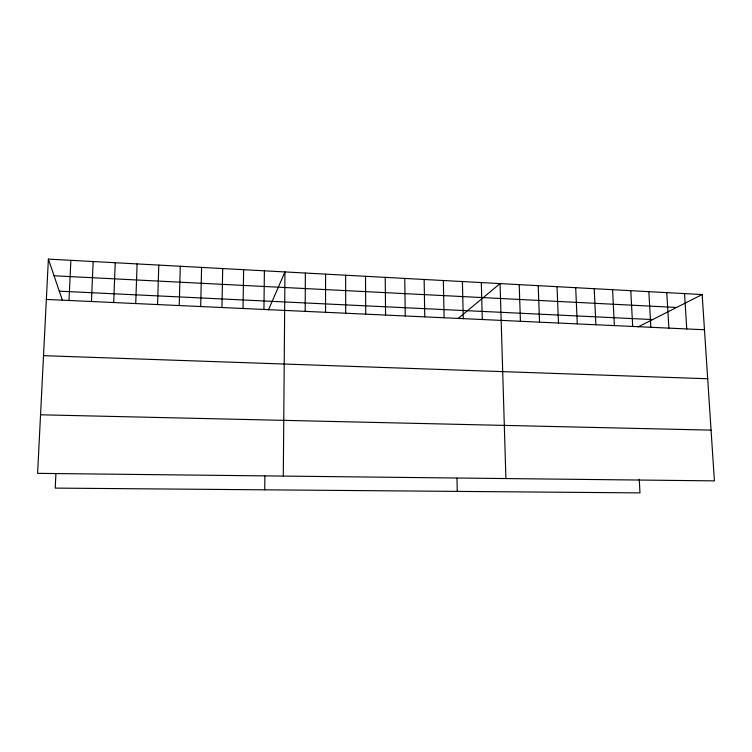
<?xml version="1.0" encoding="UTF-8"?>
<svg xmlns="http://www.w3.org/2000/svg" width="752" height="752" viewBox="0 0 752 752"><rect width="100%" height="100%" fill="white"/><g stroke="black" fill="none" stroke-linecap="round" stroke-linejoin="round"><path stroke-width="1.13" d="M325.541 312.296L325.578 274.142M305.18 311.356L305.359 273.042M283.297 476.091L284.961 271.933L268.473 309.805M264.723 489.815L264.883 476.063M263.933 309.457L264.394 270.823M243.037 308.499L243.639 269.695M221.953 307.521L222.705 268.558M200.681 306.543L201.583 267.421M179.23 305.556L180.283 266.264M157.572 304.56L158.785 265.099M135.727 303.554L137.099 263.924M113.693 302.539L115.216 262.739M91.453 301.514L93.145 261.536M69.005 300.48L70.867 260.333M55.921 473.591L55.234 488.104L639.98 492.889L639.266 479.231M48.382 259.111L37.6 473.356L714.4 480.876L702.161 294.549L48.382 259.111L62.416 300.311M458.1 318.538L500.061 283.598L505.908 478.563M638.269 326.829L702.161 294.549M40.552 414.794L711.063 430.125M43.522 355.668L707.688 378.754M46.351 299.437L704.474 329.761M59.305 291.174L652.633 319.572M54.059 275.777L676.593 307.465M684.536 293.59L686.745 328.944M666.77 292.631L668.876 328.116M648.854 291.663L650.856 327.289M630.787 290.676L632.695 326.453M612.579 289.689L614.375 325.607M594.221 288.702L595.894 324.751M575.703 287.696L577.273 323.896M557.025 286.681L558.482 323.031M538.197 285.666L539.541 322.157M519.209 284.632L520.431 321.283M481.318 282.583L482.295 319.525M462.414 281.558L463.279 318.641M456.972 478.197L457.263 491.394M443.36 280.524L444.103 317.758M424.137 279.481L424.758 316.874M404.764 278.428L405.253 315.972M385.212 277.366L385.579 315.069M365.51 276.304L365.735 314.148M345.629 275.223L345.723 313.227"/></g></svg>
